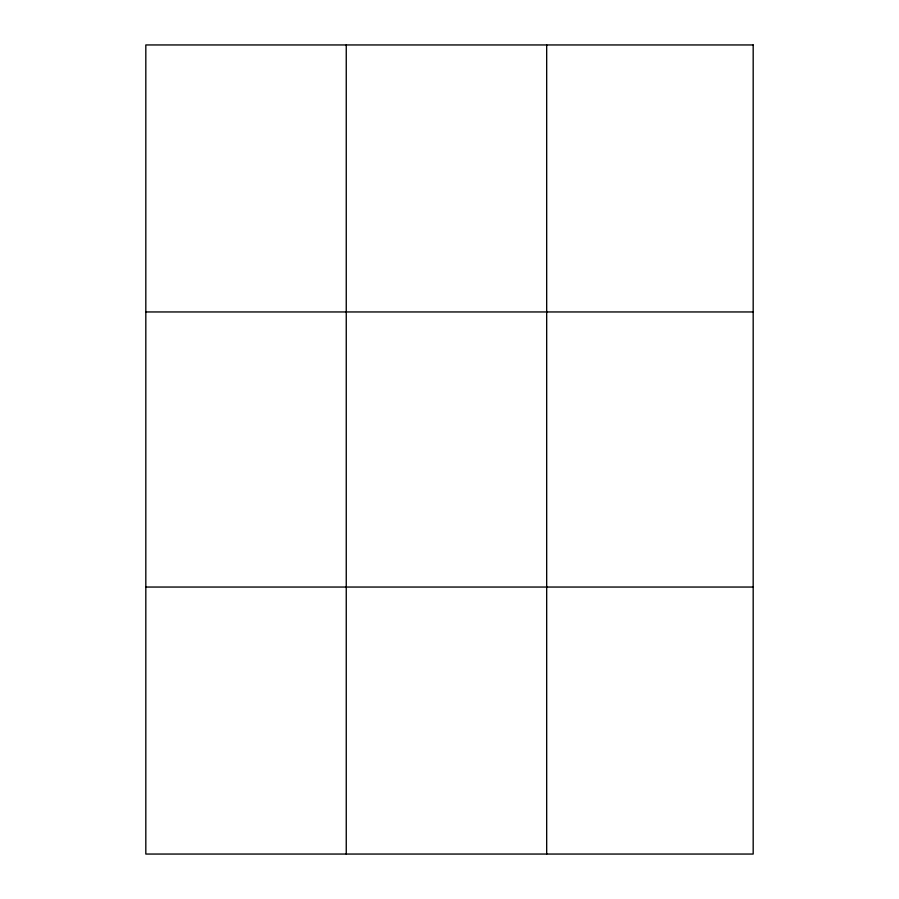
<?xml version="1.0" encoding="UTF-8"?>
<svg xmlns="http://www.w3.org/2000/svg" width="899" height="899" viewBox="0 0 899 899"><rect width="100%" height="100%" fill="white"/><g stroke="black" fill="none" stroke-linecap="round" stroke-linejoin="round"><path stroke-width="1.35" d="M346.25 854.05L346.25 44.95M546.682 854.05L546.682 44.95M145.818 311.953L753.182 311.953M145.818 587.047L753.182 587.047M753.182 44.95L753.182 854.05L145.818 854.05L145.818 44.95L753.182 44.95"/></g></svg>
